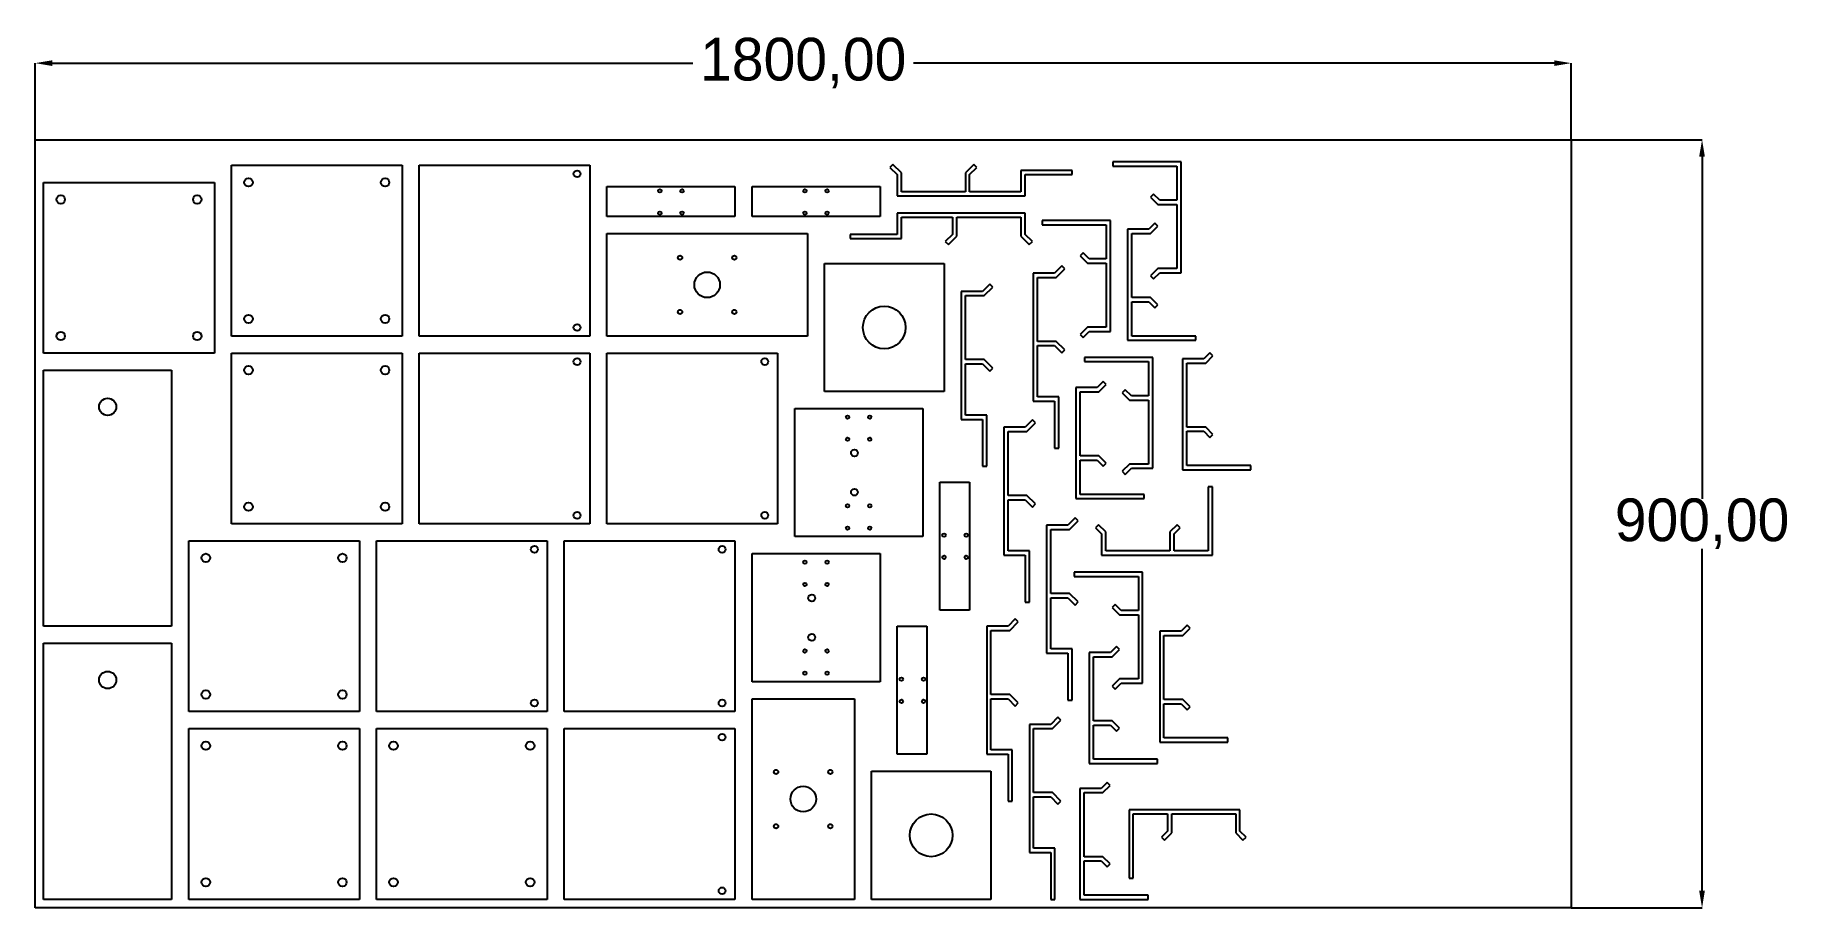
# Model space of a CAD drawing. Header units: millimetres. Extents: x 0 to 2057, y 0 to 1023.
import ezdxf

# ---------------------------------------------------------------- set-up
doc = ezdxf.new("R2010")
doc.units = ezdxf.units.MM
doc.header["$PDSIZE"] = -1
doc.dimstyles.new('ISO-25', dxfattribs={"dimtxt": 2.5, "dimasz": 2.5, "dimexe": 1.25, "dimexo": 0.625, "dimtad": 1, "dimtxsty": 'Standard', "dimcen": 2.5, "dimadec": 0, "dimazin": 0, "dimtfac": 1, "dimtmove": 0, "dimatfit": 3, "dimfxl": 1, "dimarcsym": 0})

# ---------------------------------------------------------------- blocks, each defined once
blk = doc.blocks.new('*D2')
at = {"color": 0, "lineweight": -2, "transparency": 16777216}
for p, q in [((0, 900), (0, 989.7)), ((20, 989.7), (770.8, 989.7)), ((1780, 989.7), (1029.2, 989.7)), ((1800, 900), (1800, 989.7))]:
    blk.add_line(p, q, dxfattribs=at)
at = {"color": 0, "transparency": 16777216}
for points in [[(20, 993), (20, 986.4), (0, 989.7)], [(1780, 993), (1780, 986.4), (1800, 989.7)]]:
    blk.add_solid(points, dxfattribs=at)
at = {"layer": 'Defpoints', "color": 0, "transparency": 16777216}
for p in [(1800, 989.7), (0, 900), (1800, 900)]:
    blk.add_point(p, dxfattribs=at)
at = {"color": 0, "transparency": 16777216, "insert": (900, 989.7), "char_height": 50, "attachment_point": 5}
blk.add_mtext('1800,00', dxfattribs=at)
blk = doc.blocks.new('*D3')
at = {"color": 0, "lineweight": -2, "transparency": 16777216}
for p, q in [((1800, 900), (1953.2, 900)), ((1953.2, 880), (1953.2, 479.2)), ((1953.2, 20), (1953.2, 420.8)), ((1800, 0), (1953.2, 0))]:
    blk.add_line(p, q, dxfattribs=at)
at = {"color": 0, "transparency": 16777216}
for points in [[(1949.8, 880), (1956.5, 880), (1953.2, 900)], [(1949.8, 20), (1956.5, 20), (1953.2, 0)]]:
    blk.add_solid(points, dxfattribs=at)
at = {"layer": 'Defpoints', "color": 0, "transparency": 16777216}
for p in [(1800, 900), (1800, 0), (1953.2, 0)]:
    blk.add_point(p, dxfattribs=at)
at = {"color": 0, "transparency": 16777216, "insert": (1953.2, 450), "char_height": 50, "attachment_point": 5}
blk.add_mtext('900,00', dxfattribs=at)

msp = doc.modelspace()

# ---------------------------------------------------------------- linework, layer by layer
for p, q in [((-0.01, -0.01), (-0.01, 899.99)), ((-0.01, 899.99), (1799.99, 899.99)), ((1799.99, 899.99), (1799.99, -0.01)), ((1799.99, -0.01), (-0.01, -0.01))]:
    msp.add_line(p, q)
at = {"color": 7, "linetype": 'Continuous', "lineweight": 25}
for p, q in [((229.99, 869.99), (429.99, 869.99)), ((229.99, 669.99), (229.99, 869.99)), ((429.99, 869.99), (429.99, 669.99)), ((449.99, 869.99), (649.99, 869.99)), ((449.99, 669.99), (449.99, 869.99)), ((649.99, 869.99), (649.99, 669.99)), ((1005.04, 871.103), (1001.505, 867.567)), ((1001.505, 867.567), (1009.99, 859.082)), ((1014.99, 861.153), (1005.04, 871.103)), ((1099.94, 871.103), (1089.99, 861.153)), ((1094.99, 859.082), (1103.475, 867.567)), ((1103.475, 867.567), (1099.94, 871.103)), ((1214.99, 864.082), (1154.99, 864.082)), ((1154.99, 864.082), (1154.99, 839.082)), ((1214.99, 859.082), (1214.99, 864.082)), ((1342.668, 874.025), (1262.668, 874.025)), ((1262.668, 874.025), (1262.668, 869.025)), ((1262.668, 869.025), (1337.668, 869.025)), ((1337.668, 869.025), (1337.668, 829.025)), ((1342.668, 744.024), (1342.668, 874.025)), ((9.99, 849.99), (209.99, 849.99)), ((9.99, 649.99), (9.99, 849.99)), ((209.99, 849.99), (209.99, 649.99)), ((669.99, 844.99), (819.99, 844.99)), ((669.99, 809.99), (669.99, 844.99)), ((819.99, 844.99), (819.99, 809.99)), ((839.99, 844.99), (989.99, 844.99)), ((839.99, 809.99), (839.99, 844.99)), ((989.99, 844.99), (989.99, 809.99)), ((1009.99, 859.082), (1009.99, 834.082)), ((1014.99, 839.082), (1014.99, 861.153)), ((1089.99, 861.153), (1089.99, 839.082)), ((1094.99, 839.082), (1094.99, 859.082)), ((1159.99, 834.082), (1159.99, 859.082)), ((1159.99, 859.082), (1214.99, 859.082)), ((1009.99, 834.082), (1159.99, 834.082)), ((1089.99, 839.082), (1014.99, 839.082)), ((1154.99, 839.082), (1094.99, 839.082)), ((1310.596, 836.095), (1307.061, 832.559)), ((1307.061, 832.559), (1315.597, 824.024)), ((1317.668, 829.025), (1310.596, 836.095)), ((1315.597, 824.024), (1337.668, 824.024)), ((1337.668, 829.025), (1317.668, 829.025)), ((1337.668, 824.024), (1337.668, 749.024)), ((819.99, 809.99), (669.99, 809.99)), ((989.99, 809.99), (839.99, 809.99)), ((1159.99, 814.082), (1009.99, 814.082)), ((1009.99, 814.082), (1009.99, 789.082)), ((1014.99, 784.082), (1014.99, 809.082)), ((1014.99, 809.082), (1074.99, 809.082)), ((1074.99, 809.082), (1074.99, 789.082)), ((1079.99, 787.011), (1079.99, 809.082)), ((1079.99, 809.082), (1154.99, 809.082)), ((1154.99, 809.082), (1154.99, 787.011)), ((1159.99, 789.082), (1159.99, 814.082)), ((1259.99, 805.295), (1179.99, 805.295)), ((1179.99, 805.295), (1179.99, 800.295)), ((1259.99, 675.295), (1259.99, 805.295)), ((669.99, 789.99), (904.99, 789.99)), ((669.99, 669.99), (669.99, 789.99)), ((904.99, 789.99), (904.99, 669.99)), ((1009.99, 789.082), (954.99, 789.082)), ((954.99, 789.082), (954.99, 784.082)), ((954.99, 784.082), (1014.99, 784.082)), ((1074.99, 789.082), (1066.505, 780.596)), ((1070.04, 777.061), (1079.99, 787.011)), ((1154.99, 787.011), (1164.94, 777.061)), ((1168.475, 780.596), (1159.99, 789.082)), ((1179.99, 800.295), (1254.99, 800.295)), ((1254.99, 800.295), (1254.99, 760.295)), ((1304.99, 794.99), (1279.99, 794.99)), ((1279.99, 794.99), (1279.99, 664.99)), ((1284.99, 714.99), (1284.99, 789.99)), ((1284.99, 789.99), (1307.061, 789.99)), ((1312.06, 802.062), (1304.99, 794.99)), ((1307.061, 789.99), (1315.597, 798.527)), ((1315.597, 798.527), (1312.06, 802.062)), ((1066.505, 780.596), (1070.04, 777.061)), ((1164.94, 777.061), (1168.475, 780.596)), ((1227.918, 767.365), (1224.383, 763.83)), ((1224.383, 763.83), (1232.919, 755.295)), ((1234.99, 760.295), (1227.918, 767.365)), ((924.99, 754.99), (1064.99, 754.99)), ((924.99, 604.99), (924.99, 754.99)), ((1064.99, 754.99), (1064.99, 604.99)), ((1194.49, 743.689), (1169.49, 743.689)), ((1169.49, 743.689), (1169.49, 593.689)), ((1202.975, 752.175), (1194.49, 743.689)), ((1196.561, 738.689), (1206.511, 748.639)), ((1206.511, 748.639), (1202.975, 752.175)), ((1232.919, 755.295), (1254.99, 755.295)), ((1254.99, 760.295), (1234.99, 760.295)), ((1254.99, 755.295), (1254.99, 680.295)), ((1315.597, 749.024), (1307.061, 740.488)), ((1310.598, 736.953), (1317.668, 744.024)), ((1337.668, 749.024), (1315.597, 749.024)), ((1317.668, 744.024), (1342.668, 744.024)), ((1109.99, 722.311), (1084.99, 722.311)), ((1084.99, 722.311), (1084.99, 572.311)), ((1118.475, 730.796), (1109.99, 722.311)), ((1112.061, 717.311), (1122.011, 727.26)), ((1122.011, 727.26), (1118.475, 730.796)), ((1174.49, 663.689), (1174.49, 738.689)), ((1174.49, 738.689), (1196.561, 738.689)), ((1307.061, 740.488), (1310.598, 736.953)), ((1089.99, 642.311), (1089.99, 717.311)), ((1089.99, 717.311), (1112.061, 717.311)), ((1307.061, 714.99), (1284.99, 714.99)), ((1284.99, 669.99), (1284.99, 709.99)), ((1284.99, 709.99), (1304.99, 709.99)), ((1304.99, 709.99), (1312.062, 702.92)), ((1315.597, 706.455), (1307.061, 714.99)), ((1312.062, 702.92), (1315.597, 706.455)), ((1232.919, 680.295), (1224.383, 671.758)), ((1254.99, 680.295), (1232.919, 680.295)), ((429.99, 669.99), (229.99, 669.99)), ((649.99, 669.99), (449.99, 669.99)), ((904.99, 669.99), (669.99, 669.99)), ((1196.561, 663.689), (1174.49, 663.689)), ((1174.49, 598.689), (1174.49, 658.689)), ((1174.49, 658.689), (1194.49, 658.689)), ((1194.49, 658.689), (1202.975, 650.204)), ((1206.511, 653.74), (1196.561, 663.689)), ((1224.383, 671.758), (1227.92, 668.223)), ((1227.92, 668.223), (1234.99, 675.295)), ((1234.99, 675.295), (1259.99, 675.295)), ((1279.99, 664.99), (1359.99, 664.99)), ((1359.99, 669.99), (1284.99, 669.99)), ((1359.99, 664.99), (1359.99, 669.99)), ((209.99, 649.99), (9.99, 649.99)), ((229.99, 649.99), (429.99, 649.99)), ((229.99, 449.99), (229.99, 649.99)), ((429.99, 649.99), (429.99, 449.99)), ((449.99, 649.99), (649.99, 649.99)), ((449.99, 449.99), (449.99, 649.99)), ((649.99, 649.99), (649.99, 449.99)), ((669.99, 649.99), (869.99, 649.99)), ((669.99, 449.99), (669.99, 649.99)), ((869.99, 649.99), (869.99, 449.99)), ((1112.061, 642.311), (1089.99, 642.311)), ((1122.011, 632.361), (1112.061, 642.311)), ((1202.975, 650.204), (1206.511, 653.74)), ((1309.49, 644.99), (1229.49, 644.99)), ((1229.49, 644.99), (1229.49, 639.99)), ((1229.49, 639.99), (1304.49, 639.99)), ((1304.49, 639.99), (1304.49, 599.99)), ((1309.49, 514.99), (1309.49, 644.99)), ((1369.541, 643.327), (1344.541, 643.327)), ((1344.541, 643.327), (1344.541, 513.327)), ((1349.541, 563.327), (1349.541, 638.327)), ((1349.541, 638.327), (1371.612, 638.327)), ((1376.612, 650.399), (1369.541, 643.327)), ((1371.612, 638.327), (1380.148, 646.864)), ((1380.148, 646.864), (1376.612, 650.399)), ((9.99, 629.99), (159.99, 629.99)), ((9.99, 329.99), (9.99, 629.99)), ((159.99, 629.99), (159.99, 329.99)), ((1089.99, 577.311), (1089.99, 637.311)), ((1089.99, 637.311), (1109.99, 637.311)), ((1109.99, 637.311), (1118.475, 628.825)), ((1118.475, 628.825), (1122.011, 632.361)), ((1064.99, 604.99), (924.99, 604.99)), ((1199.49, 598.689), (1174.49, 598.689)), ((1199.49, 538.689), (1199.49, 598.689)), ((1244.49, 609.485), (1219.49, 609.485)), ((1219.49, 609.485), (1219.49, 479.485)), ((1224.49, 529.485), (1224.49, 604.485)), ((1224.49, 604.485), (1246.561, 604.485)), ((1251.56, 616.557), (1244.49, 609.485)), ((1246.561, 604.485), (1255.097, 613.022)), ((1255.097, 613.022), (1251.56, 616.557)), ((1277.418, 607.06), (1273.883, 603.525)), ((1273.883, 603.525), (1282.419, 594.99)), ((1284.49, 599.99), (1277.418, 607.06)), ((1304.49, 599.99), (1284.49, 599.99)), ((889.99, 584.99), (1039.99, 584.99)), ((889.99, 434.99), (889.99, 584.99)), ((1039.99, 584.99), (1039.99, 434.99)), ((1114.99, 577.311), (1089.99, 577.311)), ((1114.99, 517.311), (1114.99, 577.311)), ((1169.49, 593.689), (1194.49, 593.689)), ((1194.49, 593.689), (1194.49, 538.689)), ((1282.419, 594.99), (1304.49, 594.99)), ((1304.49, 594.99), (1304.49, 519.99)), ((1084.99, 572.311), (1109.99, 572.311)), ((1109.99, 572.311), (1109.99, 517.311)), ((1159.99, 563.133), (1134.99, 563.133)), ((1134.99, 563.133), (1134.99, 413.133)), ((1139.99, 483.133), (1139.99, 558.133)), ((1139.99, 558.133), (1162.061, 558.133)), ((1168.475, 571.618), (1159.99, 563.133)), ((1162.061, 558.133), (1172.011, 568.083)), ((1172.011, 568.083), (1168.475, 571.618)), ((1371.612, 563.327), (1349.541, 563.327)), ((1349.541, 518.327), (1349.541, 558.327)), ((1349.541, 558.327), (1369.541, 558.327)), ((1369.541, 558.327), (1376.613, 551.256)), ((1380.148, 554.792), (1371.612, 563.327)), ((1194.49, 538.689), (1199.49, 538.689)), ((1376.613, 551.256), (1380.148, 554.792)), ((1109.99, 517.311), (1114.99, 517.311)), ((1246.561, 529.485), (1224.49, 529.485)), ((1224.49, 484.485), (1224.49, 524.485)), ((1224.49, 524.485), (1244.49, 524.485)), ((1244.49, 524.485), (1251.562, 517.414)), ((1255.097, 520.95), (1246.561, 529.485)), ((1251.562, 517.414), (1255.097, 520.95)), ((1282.419, 519.99), (1273.883, 511.453)), ((1277.42, 507.918), (1284.49, 514.99)), ((1304.49, 519.99), (1282.419, 519.99)), ((1284.49, 514.99), (1309.49, 514.99)), ((1424.541, 518.327), (1349.541, 518.327)), ((1424.541, 513.327), (1424.541, 518.327)), ((1059.99, 498.65), (1094.99, 498.65)), ((1059.99, 348.65), (1059.99, 498.65)), ((1094.99, 498.65), (1094.99, 348.65)), ((1273.883, 511.453), (1277.42, 507.918)), ((1344.541, 513.327), (1424.541, 513.327)), ((1162.061, 483.133), (1139.99, 483.133)), ((1139.99, 418.133), (1139.99, 478.133)), ((1139.99, 478.133), (1159.99, 478.133)), ((1159.99, 478.133), (1168.475, 469.648)), ((1172.011, 473.183), (1162.061, 483.133)), ((1168.475, 469.648), (1172.011, 473.183)), ((1219.49, 479.485), (1299.49, 479.485)), ((1299.49, 484.485), (1224.49, 484.485)), ((1299.49, 479.485), (1299.49, 484.485)), ((1379.487, 493.327), (1374.487, 493.327)), ((1374.487, 493.327), (1374.487, 418.327)), ((1379.487, 413.327), (1379.487, 493.327)), ((1218.475, 456.812), (1209.99, 448.327)), ((1212.061, 443.327), (1222.011, 453.277)), ((1222.011, 453.277), (1218.475, 456.812)), ((429.99, 449.99), (229.99, 449.99)), ((649.99, 449.99), (449.99, 449.99)), ((869.99, 449.99), (669.99, 449.99)), ((1039.99, 434.99), (889.99, 434.99)), ((1209.99, 448.327), (1184.99, 448.327)), ((1184.99, 448.327), (1184.99, 298.327)), ((1189.99, 368.327), (1189.99, 443.327)), ((1189.99, 443.327), (1212.061, 443.327)), ((1245.95, 448.934), (1242.415, 445.397)), ((1242.415, 445.397), (1249.487, 438.327)), ((1254.487, 440.398), (1245.95, 448.934)), ((1249.487, 438.327), (1249.487, 413.327)), ((1254.487, 418.327), (1254.487, 440.398)), ((1338.021, 448.934), (1329.487, 440.398)), ((1329.487, 440.398), (1329.487, 418.327)), ((1334.487, 438.327), (1341.557, 445.399)), ((1334.487, 418.327), (1334.487, 438.327)), ((1341.557, 445.399), (1338.021, 448.934)), ((179.99, 429.99), (379.99, 429.99)), ((179.99, 229.99), (179.99, 429.99)), ((379.99, 429.99), (379.99, 229.99)), ((399.99, 429.99), (599.99, 429.99)), ((399.99, 229.99), (399.99, 429.99)), ((599.99, 429.99), (599.99, 229.99)), ((619.99, 429.99), (819.99, 429.99)), ((619.99, 229.99), (619.99, 429.99)), ((819.99, 429.99), (819.99, 229.99)), ((839.99, 414.99), (989.99, 414.99)), ((839.99, 264.99), (839.99, 414.99)), ((989.99, 414.99), (989.99, 264.99)), ((1134.99, 413.133), (1159.99, 413.133)), ((1164.99, 418.133), (1139.99, 418.133)), ((1159.99, 413.133), (1159.99, 358.133)), ((1164.99, 358.133), (1164.99, 418.133)), ((1249.487, 413.327), (1379.487, 413.327)), ((1329.487, 418.327), (1254.487, 418.327)), ((1374.487, 418.327), (1334.487, 418.327)), ((1297.668, 393.327), (1217.668, 393.327)), ((1217.668, 393.327), (1217.668, 388.327)), ((1297.668, 263.327), (1297.668, 393.327)), ((1217.668, 388.327), (1292.668, 388.327)), ((1292.668, 388.327), (1292.668, 348.327)), ((1159.99, 358.133), (1164.99, 358.133)), ((1212.061, 368.327), (1189.99, 368.327)), ((1189.99, 303.327), (1189.99, 363.327)), ((1189.99, 363.327), (1209.99, 363.327)), ((1209.99, 363.327), (1218.475, 354.842)), ((1222.011, 358.377), (1212.061, 368.327)), ((1218.475, 354.842), (1222.011, 358.377)), ((1265.596, 355.397), (1262.061, 351.862)), ((1262.061, 351.862), (1270.597, 343.327)), ((1272.668, 348.327), (1265.596, 355.397)), ((159.99, 329.99), (9.99, 329.99)), ((1009.99, 329.99), (1044.99, 329.99)), ((1009.99, 179.99), (1009.99, 329.99)), ((1044.99, 329.99), (1044.99, 179.99)), ((1094.99, 348.65), (1059.99, 348.65)), ((1139.99, 329.99), (1114.99, 329.99)), ((1114.99, 329.99), (1114.99, 179.99)), ((1148.475, 338.475), (1139.99, 329.99)), ((1142.061, 324.99), (1152.011, 334.94)), ((1152.011, 334.94), (1148.475, 338.475)), ((1270.597, 343.327), (1292.668, 343.327)), ((1292.668, 348.327), (1272.668, 348.327)), ((1292.668, 343.327), (1292.668, 268.327)), ((1349.738, 331.204), (1342.668, 324.133)), ((1353.275, 327.669), (1349.738, 331.204)), ((9.99, 309.99), (159.99, 309.99)), ((9.99, 9.99), (9.99, 309.99)), ((159.99, 309.99), (159.99, 9.99)), ((1119.99, 249.99), (1119.99, 324.99)), ((1119.99, 324.99), (1142.061, 324.99)), ((1342.668, 324.133), (1317.668, 324.133)), ((1317.668, 324.133), (1317.668, 194.133)), ((1322.668, 244.133), (1322.668, 319.133)), ((1322.668, 319.133), (1344.739, 319.133)), ((1344.739, 319.133), (1353.275, 327.669)), ((1184.99, 298.327), (1209.99, 298.327)), ((1214.99, 303.327), (1189.99, 303.327)), ((1209.99, 298.327), (1209.99, 243.327)), ((1214.99, 243.327), (1214.99, 303.327)), ((1259.99, 299.133), (1234.99, 299.133)), ((1234.99, 299.133), (1234.99, 169.133)), ((1239.99, 219.133), (1239.99, 294.133)), ((1239.99, 294.133), (1262.061, 294.133)), ((1267.06, 306.204), (1259.99, 299.133)), ((1262.061, 294.133), (1270.597, 302.669)), ((1270.597, 302.669), (1267.06, 306.204)), ((1270.597, 268.327), (1262.061, 259.79)), ((1292.668, 268.327), (1270.597, 268.327)), ((989.99, 264.99), (839.99, 264.99)), ((1142.061, 249.99), (1119.99, 249.99)), ((1152.011, 240.04), (1142.061, 249.99)), ((1262.061, 259.79), (1265.598, 256.255)), ((1265.598, 256.255), (1272.668, 263.327)), ((1272.668, 263.327), (1297.668, 263.327)), ((379.99, 229.99), (179.99, 229.99)), ((599.99, 229.99), (399.99, 229.99)), ((819.99, 229.99), (619.99, 229.99)), ((839.99, 244.99), (959.99, 244.99)), ((839.99, 9.99), (839.99, 244.99)), ((959.99, 244.99), (959.99, 9.99)), ((1119.99, 184.99), (1119.99, 244.99)), ((1119.99, 244.99), (1139.99, 244.99)), ((1139.99, 244.99), (1148.475, 236.505)), ((1148.475, 236.505), (1152.011, 240.04)), ((1209.99, 243.327), (1214.99, 243.327)), ((1344.739, 244.133), (1322.668, 244.133)), ((1322.668, 199.133), (1322.668, 239.133)), ((1322.668, 239.133), (1342.668, 239.133)), ((1342.668, 239.133), (1349.74, 232.062)), ((1353.275, 235.598), (1344.739, 244.133)), ((1349.74, 232.062), (1353.275, 235.598)), ((179.99, 209.99), (379.99, 209.99)), ((179.99, 9.99), (179.99, 209.99)), ((379.99, 209.99), (379.99, 9.99)), ((399.99, 209.99), (599.99, 209.99)), ((399.99, 9.99), (399.99, 209.99)), ((599.99, 209.99), (599.99, 9.99)), ((619.99, 209.99), (819.99, 209.99)), ((619.99, 9.99), (619.99, 209.99)), ((819.99, 209.99), (819.99, 9.99)), ((1189.99, 214.99), (1164.99, 214.99)), ((1164.99, 214.99), (1164.99, 64.99)), ((1169.99, 134.99), (1169.99, 209.99)), ((1169.99, 209.99), (1192.061, 209.99)), ((1198.475, 223.475), (1189.99, 214.99)), ((1192.061, 209.99), (1202.011, 219.94)), ((1202.011, 219.94), (1198.475, 223.475)), ((1262.061, 219.133), (1239.99, 219.133)), ((1239.99, 174.133), (1239.99, 214.133)), ((1239.99, 214.133), (1259.99, 214.133)), ((1259.99, 214.133), (1267.062, 207.062)), ((1270.597, 210.598), (1262.061, 219.133)), ((1267.062, 207.062), (1270.597, 210.598)), ((1317.668, 194.133), (1397.668, 194.133)), ((1397.668, 199.133), (1322.668, 199.133)), ((1397.668, 194.133), (1397.668, 199.133)), ((1044.99, 179.99), (1009.99, 179.99)), ((1114.99, 179.99), (1139.99, 179.99)), ((1144.99, 184.99), (1119.99, 184.99)), ((1139.99, 179.99), (1139.99, 124.99)), ((1144.99, 124.99), (1144.99, 184.99)), ((1234.99, 169.133), (1314.99, 169.133)), ((1314.99, 174.133), (1239.99, 174.133)), ((1314.99, 169.133), (1314.99, 174.133)), ((979.99, 159.99), (1119.99, 159.99)), ((979.99, 9.99), (979.99, 159.99)), ((1119.99, 159.99), (1119.99, 9.99)), ((1256.152, 147.062), (1249.082, 139.99)), ((1259.688, 143.527), (1256.152, 147.062)), ((1139.99, 124.99), (1144.99, 124.99)), ((1192.061, 134.99), (1169.99, 134.99)), ((1169.99, 69.99), (1169.99, 129.99)), ((1169.99, 129.99), (1189.99, 129.99)), ((1189.99, 129.99), (1198.475, 121.505)), ((1202.011, 125.04), (1192.061, 134.99)), ((1198.475, 121.505), (1202.011, 125.04)), ((1249.082, 139.99), (1224.082, 139.99)), ((1224.082, 139.99), (1224.082, 9.99)), ((1229.082, 59.99), (1229.082, 134.99)), ((1229.082, 134.99), (1251.153, 134.99)), ((1251.153, 134.99), (1259.688, 143.527)), ((1411.76, 114.99), (1281.76, 114.99)), ((1281.76, 114.99), (1281.76, 34.99)), ((1286.76, 34.99), (1286.76, 109.99)), ((1286.76, 109.99), (1326.76, 109.99)), ((1326.76, 109.99), (1326.76, 89.99)), ((1331.76, 87.919), (1331.76, 109.99)), ((1331.76, 109.99), (1406.76, 109.99)), ((1406.76, 109.99), (1406.76, 87.919)), ((1411.76, 89.99), (1411.76, 114.99)), ((1326.76, 89.99), (1319.689, 82.918)), ((1319.689, 82.918), (1323.225, 79.383)), ((1323.225, 79.383), (1331.76, 87.919)), ((1406.76, 87.919), (1415.297, 79.383)), ((1418.832, 82.92), (1411.76, 89.99)), ((1415.297, 79.383), (1418.832, 82.92)), ((1164.99, 64.99), (1189.99, 64.99)), ((1194.99, 69.99), (1169.99, 69.99)), ((1189.99, 64.99), (1189.99, 9.99)), ((1194.99, 9.99), (1194.99, 69.99)), ((1251.153, 59.99), (1229.082, 59.99)), ((1229.082, 14.99), (1229.082, 54.99)), ((1229.082, 54.99), (1249.082, 54.99)), ((1249.082, 54.99), (1256.154, 47.92)), ((1259.689, 51.455), (1251.153, 59.99)), ((1256.154, 47.92), (1259.689, 51.455)), ((1281.76, 34.99), (1286.76, 34.99)), ((159.99, 9.99), (9.99, 9.99)), ((379.99, 9.99), (179.99, 9.99)), ((599.99, 9.99), (399.99, 9.99)), ((819.99, 9.99), (619.99, 9.99)), ((959.99, 9.99), (839.99, 9.99)), ((1119.99, 9.99), (979.99, 9.99)), ((1189.99, 9.99), (1194.99, 9.99)), ((1224.082, 9.99), (1304.082, 9.99)), ((1304.082, 14.99), (1229.082, 14.99)), ((1304.082, 9.99), (1304.082, 14.99))]:
    msp.add_line(p, q, dxfattribs=at)
for centre, radius in [((249.99, 849.99), 5), ((409.99, 849.99), 5), ((634.99, 859.99), 4), ((29.99, 829.99), 5), ((189.99, 829.99), 5), ((731.99, 839.99), 2), ((757.99, 839.99), 2), ((901.99, 839.99), 2), ((927.99, 839.99), 2), ((731.99, 813.99), 2), ((757.99, 813.99), 2), ((901.99, 813.99), 2), ((927.99, 813.99), 2), ((755.67, 761.81), 2.5), ((819.31, 761.81), 2.5), ((787.49, 729.99), 15), ((755.67, 698.17), 2.5), ((819.31, 698.17), 2.5), ((994.99, 679.99), 25), ((249.99, 689.99), 5), ((409.99, 689.99), 5), ((634.99, 679.99), 4), ((29.99, 669.99), 5), ((189.99, 669.99), 5), ((634.99, 639.99), 4), ((854.99, 639.99), 4), ((249.99, 629.99), 5), ((409.99, 629.99), 5), ((84.99, 586.99), 10), ((951.99, 574.99), 2), ((977.99, 574.99), 2), ((951.99, 548.99), 2), ((959.99, 532.99), 4), ((977.99, 548.99), 2), ((249.99, 469.99), 5), ((409.99, 469.99), 5), ((959.99, 486.99), 4), ((634.99, 459.99), 4), ((854.99, 459.99), 4), ((951.99, 470.99), 2), ((977.99, 470.99), 2), ((951.99, 444.99), 2), ((977.99, 444.99), 2), ((1064.99, 436.65), 2), ((1090.99, 436.65), 2), ((199.99, 409.99), 5), ((359.99, 409.99), 5), ((584.99, 419.99), 4), ((804.99, 419.99), 4), ((1064.99, 410.65), 2), ((1090.99, 410.65), 2), ((901.99, 404.99), 2), ((927.99, 404.99), 2), ((901.99, 378.99), 2), ((927.99, 378.99), 2), ((909.99, 362.99), 4), ((909.99, 316.99), 4), ((901.99, 300.99), 2), ((927.99, 300.99), 2), ((84.99, 266.99), 10), ((901.99, 274.99), 2), ((927.99, 274.99), 2), ((1014.99, 267.99), 2), ((1040.99, 267.99), 2), ((199.99, 249.99), 5), ((359.99, 249.99), 5), ((584.99, 239.99), 4), ((804.99, 239.99), 4), ((1014.99, 241.99), 2), ((1040.99, 241.99), 2), ((199.99, 189.99), 5), ((359.99, 189.99), 5), ((419.99, 189.99), 5), ((579.99, 189.99), 5), ((804.99, 199.99), 4), ((868.17, 159.31), 2.5), ((931.81, 159.31), 2.5), ((899.99, 127.49), 15), ((1049.99, 84.99), 25), ((868.17, 95.67), 2.5), ((931.81, 95.67), 2.5), ((199.99, 29.99), 5), ((359.99, 29.99), 5), ((419.99, 29.99), 5), ((579.99, 29.99), 5), ((804.99, 19.99), 4)]:
    msp.add_circle(centre, radius, dxfattribs=at)

# ---------------------------------------------------------------- dimensions: what is measured, and where the dimension line sits
dim = msp.add_linear_dim(base=(1799.99, 989.711), p1=(-0.01, 899.99), p2=(1799.99, 899.99), dimstyle='ISO-25', override={"dimtxt": 50, "dimasz": 20, "dimexe": 0.003175, "dimexo": 0, "dimgap": 0.001524, "dimtad": 0, "dimtih": 1, "dimtoh": 1, "dimzin": 1, "dimadec": 2, "dimtzin": 1})
dim.commit()
dim.dimension.update_dxf_attribs({"geometry": '*D2', "text_midpoint": (899.99, 989.711)})
dim = msp.add_linear_dim(base=(1953.152, -0.01), p1=(1799.99, 899.99), p2=(1799.99, -0.01), angle=90, dimstyle='ISO-25', override={"dimtxt": 50, "dimasz": 20, "dimexe": 0.003175, "dimexo": 0, "dimgap": 0.001524, "dimtad": 0, "dimtih": 1, "dimtoh": 1, "dimzin": 1, "dimadec": 2, "dimtzin": 1})
dim.commit()
dim.dimension.update_dxf_attribs({"geometry": '*D3', "text_midpoint": (1953.152, 449.99)})

doc.saveas('drawing.dxf')
